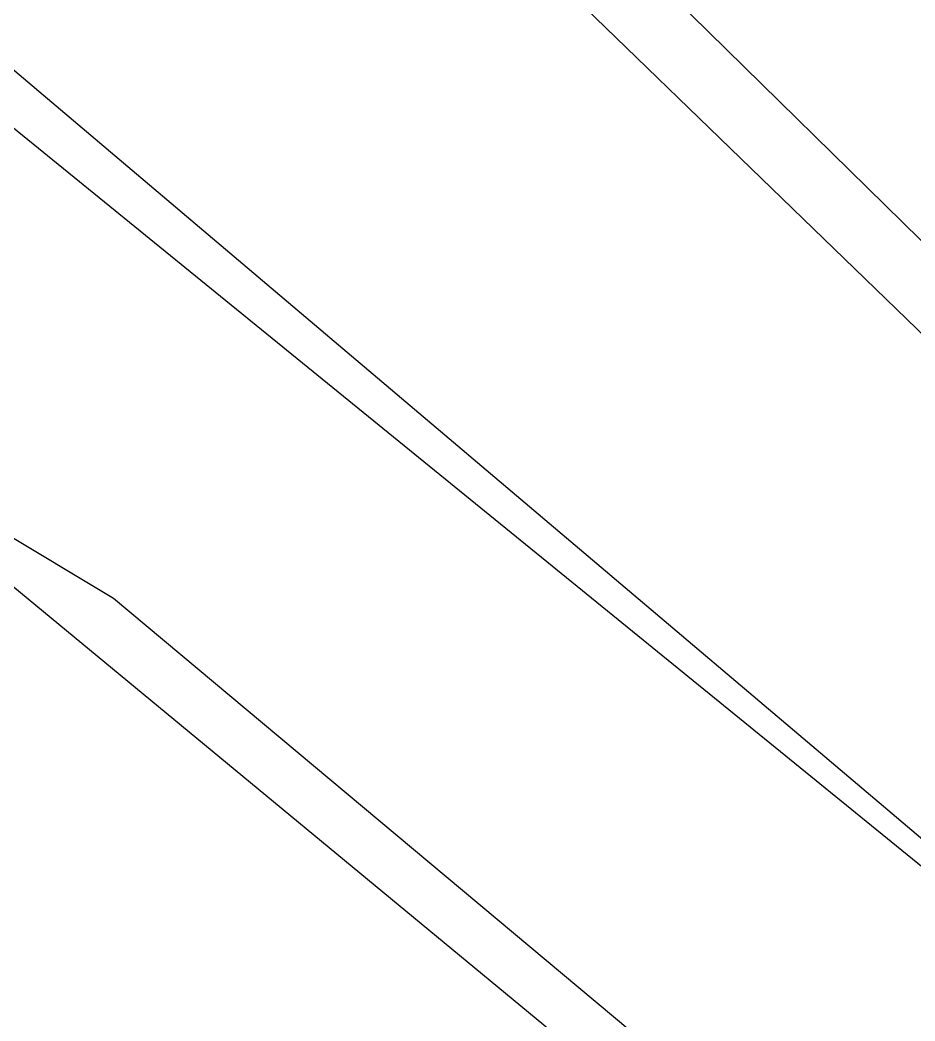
# Model space of a CAD drawing. Extents: x 104.513 to 104.5295, y 28.4567 to 28.4663.
# Drawn here: x 104.5130498 to 104.5131172, y 28.4621577 to 28.4622331 of the extents above; entities that cross this region are included whole.
import ezdxf

# ---------------------------------------------------------------- set-up
doc = ezdxf.new("R2010")
doc.units = 0
doc.header["$MEASUREMENT"] = 0
doc.layers.add('Contour_Line_Minor', color=7, linetype='Continuous')
doc.layers.add('Iso-height_Area', color=7, linetype='Continuous')

msp = doc.modelspace()

# ---------------------------------------------------------------- linework, layer by layer
at = {"layer": 'Contour_Line_Minor', "color": 0}
for points in [[(104.512982368, 28.462279395, 437), (104.513179073, 28.462119528, 437), (104.513411995, 28.461993611, 437), (104.513683166, 28.461797816, 437), (104.513797571, 28.461755222, 437), (104.513983282, 28.461739822, 437), (104.514056175, 28.461718598, 437), (104.514112051, 28.461684795, 437), (104.514218609, 28.461584683, 437), (104.514302067, 28.461544069, 437), (104.514380395, 28.461533002, 437), (104.514508008, 28.461546077, 437), (104.514843654, 28.461642475, 437), (104.514928612, 28.461685338, 437), (104.515423154, 28.462010232, 437), (104.515548651, 28.462175864, 437), (104.515573908, 28.462289713, 437), (104.515560061, 28.462356339, 437), (104.515501143, 28.462463484, 437), (104.515389554, 28.462596093, 437), (104.51515758, 28.462776534, 437), (104.514936796, 28.462927442, 437), (104.514724716, 28.463132386, 437)], [(104.512982368, 28.462328552, 438), (104.513057832, 28.462275284, 438), (104.513192981, 28.462142523, 438), (104.513429715, 28.462006053, 438), (104.513692145, 28.461816107, 438), (104.513800332, 28.46177624, 438), (104.514042945, 28.461753406, 438), (104.514129907, 28.46170493, 438), (104.514288959, 28.461579362, 438), (104.514351282, 28.46156128, 438), (104.514474681, 28.46156116, 438), (104.514711846, 28.461613346, 438), (104.514853719, 28.461661711, 438), (104.515333218, 28.461953885, 438), (104.515416124, 28.462017678, 438), (104.515512829, 28.462140148, 438), (104.515547486, 28.46221545, 438), (104.515557478, 28.462283527, 438), (104.515522076, 28.462390515, 438), (104.515416335, 28.462540932, 438), (104.515330033, 28.462616628, 438), (104.51489052, 28.46292481, 438), (104.514717356, 28.463083181, 438)], [(104.512982368, 28.46223419, 436), (104.513056818, 28.462189594, 436), (104.513178082, 28.462088214, 436), (104.513431368, 28.461957457, 436), (104.513670135, 28.461781631, 436), (104.513778939, 28.46173868, 436), (104.513974585, 28.461715839, 436), (104.514043711, 28.461696168, 436), (104.514193075, 28.461564484, 436), (104.514277217, 28.461517649, 436), (104.514365559, 28.46150734, 436), (104.514498879, 28.461524584, 436), (104.514750687, 28.461593214, 436), (104.514886782, 28.461645903, 436), (104.515432643, 28.462004276, 436), (104.515564264, 28.462177304, 436), (104.515591865, 28.462258429, 436), (104.515593259, 28.462301142, 436), (104.515573819, 28.462373938, 436), (104.515519747, 28.462472485, 436), (104.515407737, 28.462613968, 436), (104.514963492, 28.462953982, 436)]]:
    msp.add_polyline3d(points, dxfattribs=at)
at = {"layer": 'Iso-height_Area', "color": 0}
for points in [[(104.512982368, 28.466148983, 436), (104.512986042, 28.462282102, 436), (104.512997992, 28.462240484, 436), (104.513022335, 28.462212683, 436), (104.513157476, 28.462101139, 436), (104.513401366, 28.46197646, 436), (104.513670135, 28.461781631, 436), (104.513778939, 28.46173868, 436), (104.513974585, 28.461715839, 436), (104.514043711, 28.461696168, 436), (104.514161033, 28.461596228, 436), (104.514161033, 28.461596228, 436), (104.514247643, 28.461529085, 436), (104.514365559, 28.46150734, 436), (104.514545966, 28.461535388, 436), (104.514839075, 28.461624808, 436), (104.51493642, 28.461673728, 436), (104.515173201, 28.461839804, 436)], [(104.512982368, 28.466148983, 437), (104.512987846, 28.462302378, 437), (104.513017884, 28.462255973, 437), (104.513179073, 28.462119528, 437), (104.513411995, 28.461993611, 437), (104.513683166, 28.461797816, 437), (104.513797571, 28.461755222, 437), (104.514023229, 28.461731366, 437), (104.514112051, 28.461684795, 437), (104.514205919, 28.461596228, 437), (104.514205919, 28.461596228, 437), (104.514302067, 28.461544069, 437), (104.51441786, 28.461533817, 437), (104.514644278, 28.461578894, 437), (104.514886546, 28.461661114, 437), (104.51537812, 28.461973015, 437)], [(104.512982368, 28.466148983, 438), (104.512986453, 28.462367607, 438), (104.513024076, 28.462300151, 438), (104.513166045, 28.462162721, 438), (104.513429715, 28.462006053, 438), (104.513662833, 28.461832967, 438), (104.513800332, 28.46177624, 438), (104.514042945, 28.461753406, 438), (104.514129907, 28.46170493, 438), (104.514258905, 28.461596228, 438), (104.514258905, 28.461596228, 438), (104.514351282, 28.46156128, 438), (104.514474681, 28.46156116, 438), (104.514711846, 28.461613346, 438), (104.514886311, 28.461676324, 438), (104.515133899, 28.461841117, 438)]]:
    msp.add_polyline3d(points, dxfattribs=at)

doc.saveas('drawing.dxf')
